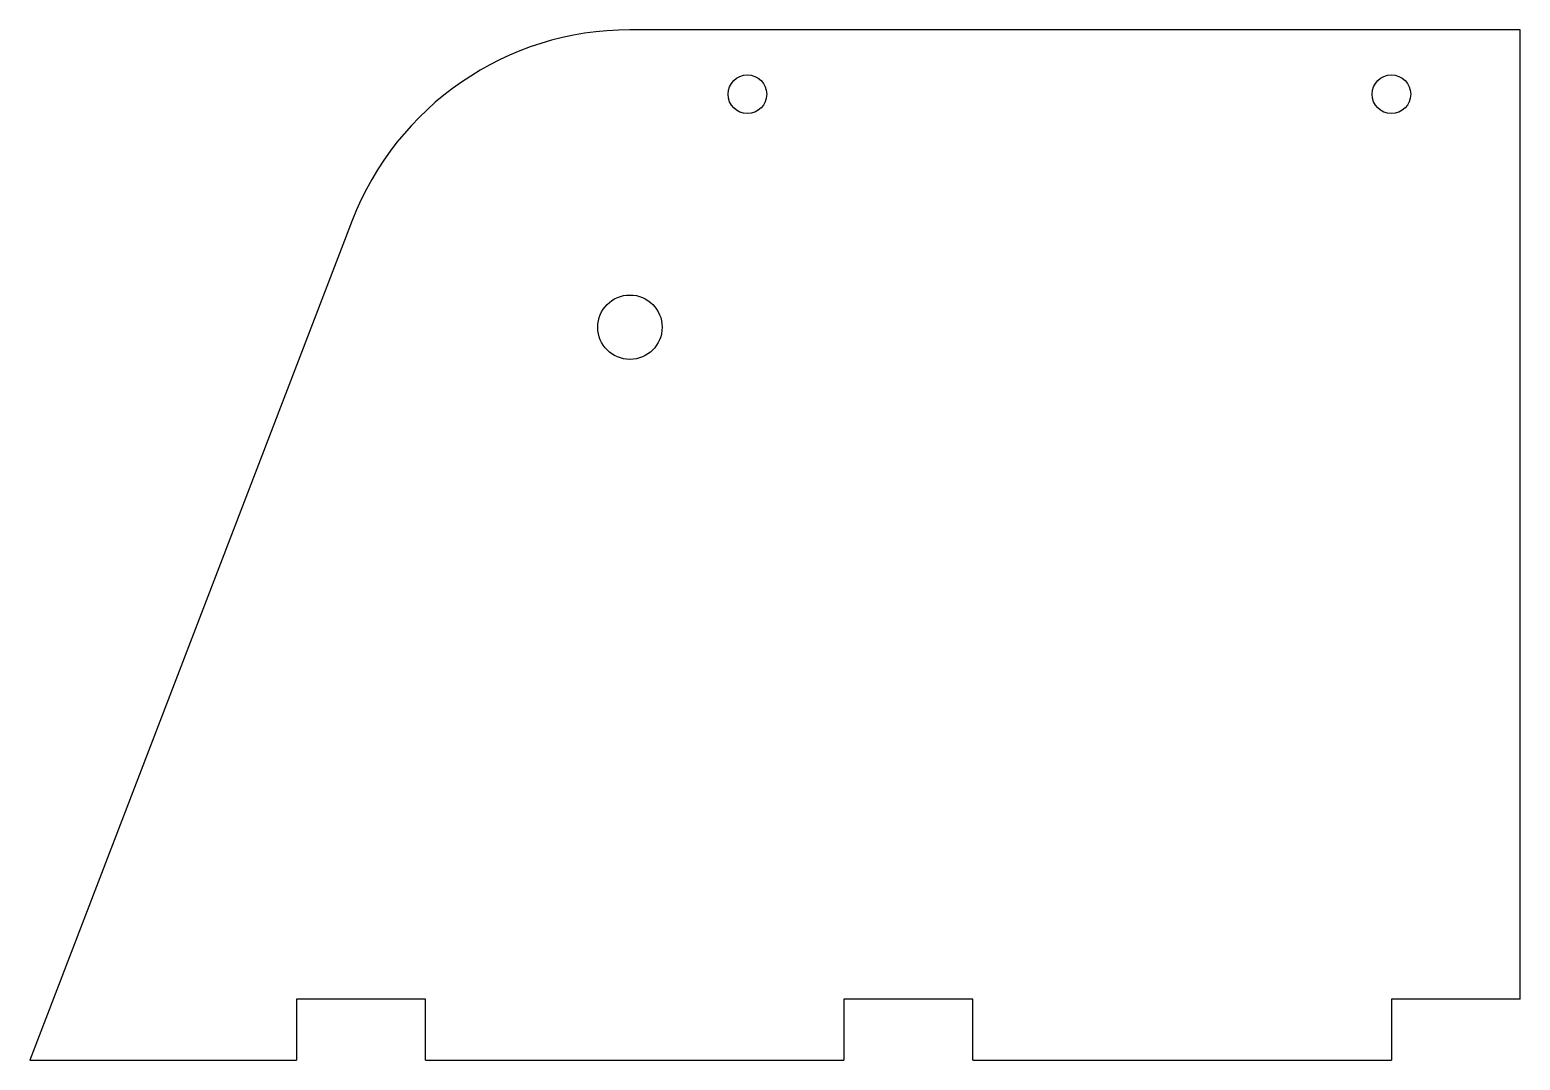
# Model space of a CAD drawing. Header units: millimetres. Extents: x -11 to 105, y 0 to 80.
import ezdxf

# ---------------------------------------------------------------- set-up
doc = ezdxf.new("R2010")
doc.units = ezdxf.units.MM

msp = doc.modelspace()

# ---------------------------------------------------------------- linework, layer by layer
at = {"color": 7, "linetype": 'Continuous', "lineweight": 25}
for p, q in [((105, 80), (35.88, 80)), ((105, 4.75), (105, 80)), ((14.32, 65.19), (-10.71, 0)), ((10, 4.75), (10, 0)), ((20, 4.75), (10, 4.75)), ((20, 0), (20, 4.75)), ((52.5, 4.75), (52.5, 0)), ((62.5, 4.75), (52.5, 4.75)), ((62.5, 0), (62.5, 4.75)), ((95, 4.75), (95, 0)), ((105, 4.75), (95, 4.75)), ((-10.71, 0), (10, 0)), ((20, 0), (52.5, 0)), ((62.5, 0), (95, 0))]:
    msp.add_line(p, q, dxfattribs=at)
for centre, radius in [((45, 75), 1.5), ((95, 75), 1.5), ((35.88, 56.91), 2.5)]:
    msp.add_circle(centre, radius, dxfattribs=at)
msp.add_arc((35.88, 56.91), 23.09, 90, 158.9912, dxfattribs=at)

doc.saveas('drawing.dxf')
